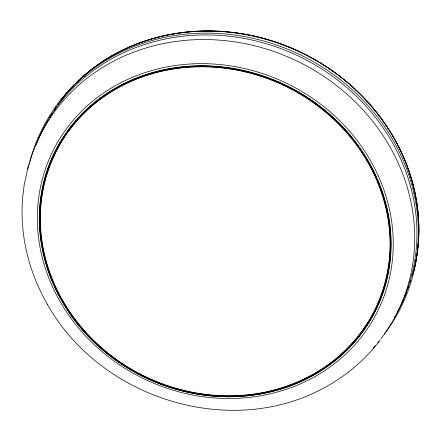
<?xml version="1.0" encoding="UTF-8"?>
<svg xmlns="http://www.w3.org/2000/svg" width="441" height="441" viewBox="0 0 441 441"><rect width="100%" height="100%" fill="white"/><g stroke="black" fill="none" stroke-linecap="round" stroke-linejoin="round"><path stroke-width="0.66" d="M28.461 165.419L24.249 184.377L22.662 197.381C21.405 212.336 22.127 227.44 24.69 242.225L24.746 242.539C28.56 264.225 36.36 285.145 47.336 304.218L47.446 304.406M379.128 341.61L370.986 351.317L361.818 360.677C350.92 370.986 338.671 379.844 325.519 387.066L325.243 387.22C230.031 440.035 99.738 398.08 47.336 304.218M27.794 168.853A199.36 180.678 25.8 0 1 297.085 61.09A199.36 180.678 25.8 0 1 380.908 338.87M380.136 339.873A199.36 180.678 25.8 0 1 377.772 342.844M375.341 345.772A199.36 180.678 25.8 0 1 373.262 348.17M55.566 107.576A199.354 180.678 25.8 0 1 56.283 106.535M57.738 104.467A199.354 180.678 25.8 0 1 58.477 103.442M59.982 101.408A199.354 180.678 25.8 0 1 61.52 99.396M62.694 97.902A199.354 180.678 25.8 0 1 299.648 51.784A199.354 180.678 25.8 0 1 415.273 264.236M415.009 265.476A199.354 180.678 25.8 0 1 414.308 268.563M414.16 269.181A199.354 180.678 25.8 0 1 413.388 272.251M57.793 104.363A199.349 180.672 25.8 0 1 58.532 103.337M59.281 102.318A199.349 180.672 25.8 0 1 295.905 49.938A199.349 180.672 25.8 0 1 415.703 262.263M415.576 262.886A199.349 180.672 25.8 0 1 414.353 268.459M414.204 269.071A199.349 180.672 25.8 0 1 413.432 272.141M413.107 273.365A199.349 180.672 25.8 0 1 412.6 275.195M59.926 101.524A199.36 180.678 25.8 0 1 61.459 99.512M63.03 97.522A199.36 180.678 25.8 0 1 66.668 93.128M67.501 92.169A199.36 180.678 25.8 0 1 305.216 54.656A199.36 180.678 25.8 0 1 414.397 268.067M30.005 161.197A200.341 181.571 25.8 0 1 301.087 55.208A200.341 181.571 25.8 0 1 384.387 333.898M29.227 164.284A200.341 181.571 25.8 0 1 29.685 162.426M36.112 144.968A199.36 180.678 25.8 0 1 297.427 55.577A199.36 180.678 25.8 0 1 396.266 314.179M395.649 315.282A199.36 180.678 25.8 0 1 394.392 317.47M42.364 130.756A199.36 180.678 25.8 0 1 44.954 125.702M45.55 124.594A199.36 180.678 25.8 0 1 47.716 120.74M49.651 117.488A199.36 180.678 25.8 0 1 52.005 113.75M54.105 110.592A199.36 180.678 25.8 0 1 55.544 108.514M62.021 99.925A199.36 180.678 25.8 0 1 63.223 98.453M84.722 76.778A199.36 180.678 25.8 0 1 85.703 75.957M412.401 273.431A199.36 180.678 25.8 0 1 411.933 275.267M410.395 280.746A199.36 180.678 25.8 0 1 409.838 282.56M408.669 286.165A199.36 180.678 25.8 0 1 407.418 289.743M406.762 291.518A199.36 180.678 25.8 0 1 404.425 297.383M403.934 298.54A199.36 180.678 25.8 0 1 402.396 302.002M402.137 302.576A199.36 180.678 25.8 0 1 401.602 303.717M72.059 316.478A178.732 161.985 25.8 0 0 374.982 311.357A178.732 161.985 25.8 0 0 198.533 66.029A178.732 161.985 25.8 0 0 72.059 316.478M71.872 316.588A178.969 162.2 25.8 0 0 375.192 311.462A178.969 162.2 25.8 0 0 198.516 65.808A178.969 162.2 25.8 0 0 71.872 316.588M72.743 316.076A177.877 161.213 25.8 0 0 374.216 310.977A177.877 161.213 25.8 0 0 198.615 66.823A177.877 161.213 25.8 0 0 72.743 316.076M72.495 316.225A178.192 161.494 25.8 0 0 374.492 311.12A178.192 161.494 25.8 0 0 198.582 66.53A178.192 161.494 25.8 0 0 72.495 316.225M72.263 316.357A178.473 161.753 25.8 0 0 374.751 311.247A178.473 161.753 25.8 0 0 198.56 66.266A178.473 161.753 25.8 0 0 72.263 316.357M70.306 317.377A181.047 164.085 25.8 0 0 377.149 312.189A181.047 164.085 25.8 0 0 198.422 63.675A181.047 164.085 25.8 0 0 70.306 317.377"/></g></svg>
